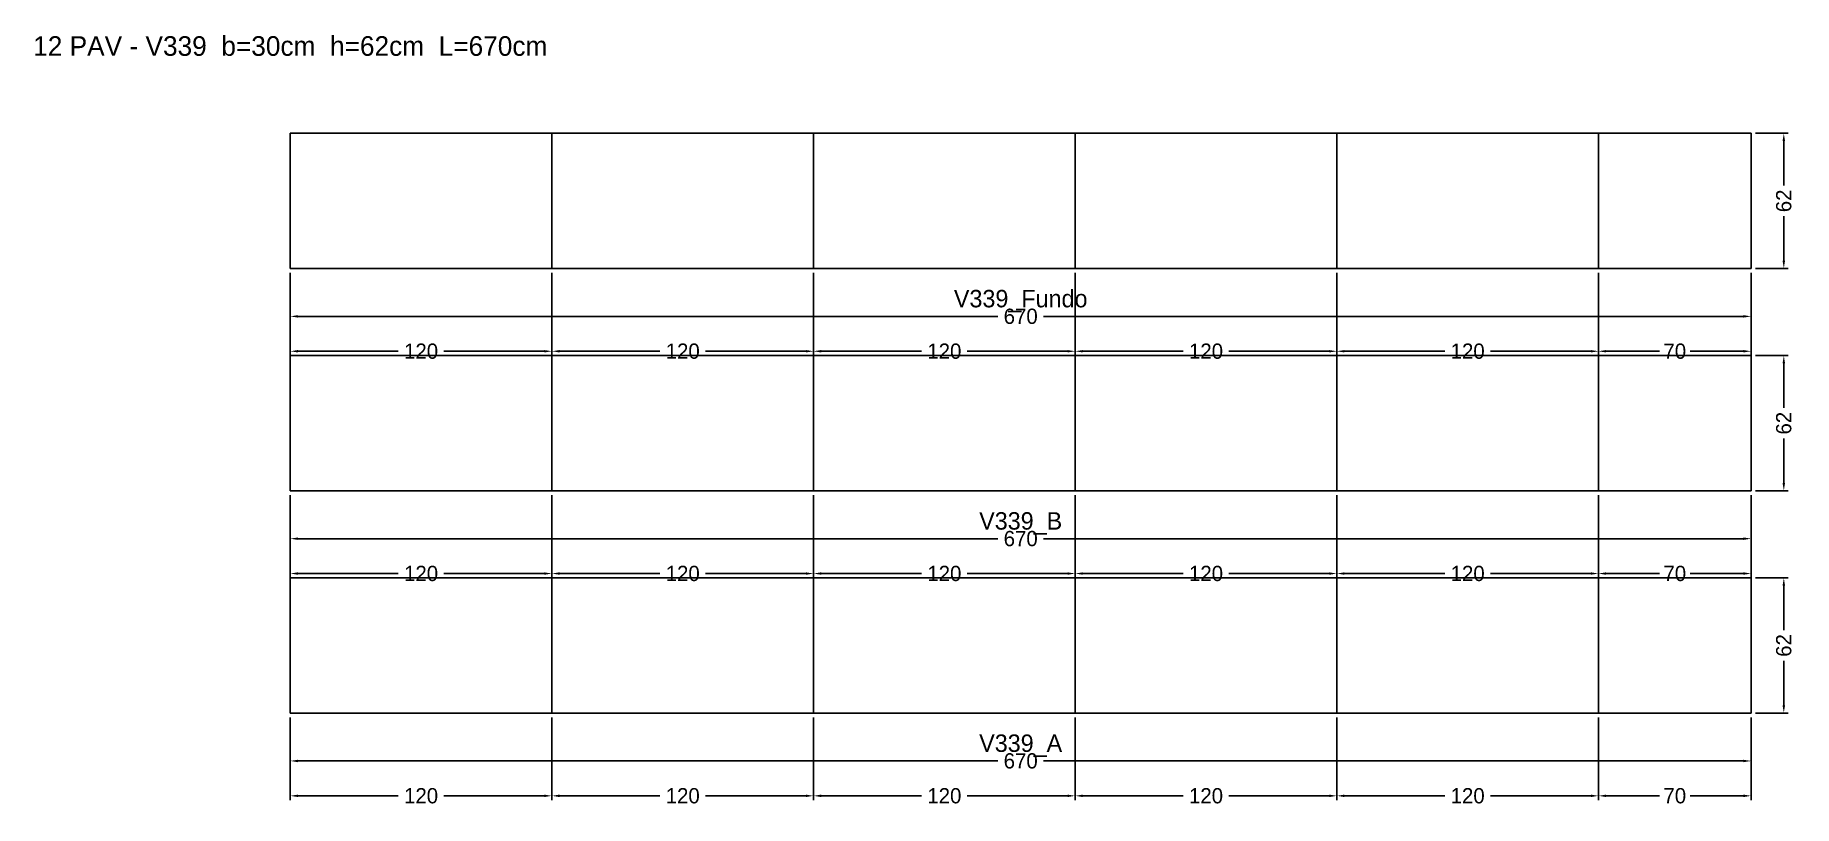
# Model space of a CAD drawing. Header units: metres. Extents: x -117 to 690, y -43 to 311.
import ezdxf

# ---------------------------------------------------------------- set-up
doc = ezdxf.new("R2010")
doc.units = ezdxf.units.M
for name, color, linetype in [('COTA', 3, 'Continuous'), ('NOMENCLATURA', 2, 'Continuous'), ('Paineis', 7, 'Continuous'), ('Texto Secao', 2, 'Continuous')]:
    doc.layers.add(name, color=color, linetype=linetype)
doc.dimstyles.new('COTA_VIG', dxfattribs={"dimtxt": 7, "dimasz": 3.5, "dimexe": 2, "dimexo": 2, "dimgap": 1.5, "dimtad": 1, "dimdec": 1, "dimcen": 2.5, "dimclrd": 3, "dimclre": 3, "dimclrt": 3, "dimazin": 3, "dimtfac": 1, "dimtmove": 0, "dimatfit": 3})

# ---------------------------------------------------------------- blocks, each defined once
blk = doc.blocks.new('_CLOSEDFILLED')
at = {"color": 0, "linetype": 'BYBLOCK'}
blk.add_solid([(-1, 0.16), (0, 0), (-1, -0.16)], dxfattribs=at)
blk = doc.blocks.new('*D1')
at = {"color": 3}
for p, q in [((0, -2), (0, -24)), ((670, -2), (670, -24)), ((3.5, -22), (324.5, -22)), ((345.5, -22), (666.5, -22))]:
    blk.add_line(p, q, dxfattribs=at)
at = {"layer": 'Defpoints'}
for p in [(0, 0), (670, 0), (0, -22)]:
    blk.add_point(p, dxfattribs=at)
at = {"layer": 'COTA', "color": 3, "xscale": 3.5, "yscale": 3.5, "rotation": 180}
blk.add_blockref('_CLOSEDFILLED', (0, -22), dxfattribs=at)
at = {"layer": 'COTA', "color": 3, "xscale": 3.5, "yscale": 3.5}
blk.add_blockref('_CLOSEDFILLED', (670, -22), dxfattribs=at)
at = {"layer": 'COTA', "color": 3, "insert": (335, -22), "char_height": 7, "attachment_point": 5}
blk.add_mtext('670', dxfattribs=at)
blk = doc.blocks.new('*D2')
at = {"color": 3}
for p, q in [((0, -2), (0, -40)), ((120, -2), (120, -40)), ((3.5, -38), (49.5, -38)), ((70.5, -38), (116.5, -38))]:
    blk.add_line(p, q, dxfattribs=at)
at = {"layer": 'Defpoints'}
for p in [(0, 0), (120, 0), (0, -38)]:
    blk.add_point(p, dxfattribs=at)
at = {"layer": 'COTA', "color": 3, "xscale": 3.5, "yscale": 3.5, "rotation": 180}
blk.add_blockref('_CLOSEDFILLED', (0, -38), dxfattribs=at)
at = {"layer": 'COTA', "color": 3, "xscale": 3.5, "yscale": 3.5}
blk.add_blockref('_CLOSEDFILLED', (120, -38), dxfattribs=at)
at = {"layer": 'COTA', "color": 3, "insert": (60, -38), "char_height": 7, "attachment_point": 5}
blk.add_mtext('120', dxfattribs=at)
blk = doc.blocks.new('*D3')
at = {"color": 3}
for p, q in [((120, -2), (120, -40)), ((240, -2), (240, -40)), ((123.5, -38), (169.5, -38)), ((190.5, -38), (236.5, -38))]:
    blk.add_line(p, q, dxfattribs=at)
at = {"layer": 'Defpoints'}
for p in [(120, 0), (240, 0), (120, -38)]:
    blk.add_point(p, dxfattribs=at)
at = {"layer": 'COTA', "color": 3, "xscale": 3.5, "yscale": 3.5, "rotation": 180}
blk.add_blockref('_CLOSEDFILLED', (120, -38), dxfattribs=at)
at = {"layer": 'COTA', "color": 3, "xscale": 3.5, "yscale": 3.5}
blk.add_blockref('_CLOSEDFILLED', (240, -38), dxfattribs=at)
at = {"layer": 'COTA', "color": 3, "insert": (180, -38), "char_height": 7, "attachment_point": 5}
blk.add_mtext('120', dxfattribs=at)
blk = doc.blocks.new('*D4')
at = {"color": 3}
for p, q in [((240, -2), (240, -40)), ((360, -2), (360, -40)), ((243.5, -38), (289.5, -38)), ((310.5, -38), (356.5, -38))]:
    blk.add_line(p, q, dxfattribs=at)
at = {"layer": 'Defpoints'}
for p in [(240, 0), (360, 0), (240, -38)]:
    blk.add_point(p, dxfattribs=at)
at = {"layer": 'COTA', "color": 3, "xscale": 3.5, "yscale": 3.5, "rotation": 180}
blk.add_blockref('_CLOSEDFILLED', (240, -38), dxfattribs=at)
at = {"layer": 'COTA', "color": 3, "xscale": 3.5, "yscale": 3.5}
blk.add_blockref('_CLOSEDFILLED', (360, -38), dxfattribs=at)
at = {"layer": 'COTA', "color": 3, "insert": (300, -38), "char_height": 7, "attachment_point": 5}
blk.add_mtext('120', dxfattribs=at)
blk = doc.blocks.new('*D5')
at = {"color": 3}
for p, q in [((360, -2), (360, -40)), ((480, -2), (480, -40)), ((363.5, -38), (409.5, -38)), ((430.5, -38), (476.5, -38))]:
    blk.add_line(p, q, dxfattribs=at)
at = {"layer": 'Defpoints'}
for p in [(360, 0), (480, 0), (360, -38)]:
    blk.add_point(p, dxfattribs=at)
at = {"layer": 'COTA', "color": 3, "xscale": 3.5, "yscale": 3.5, "rotation": 180}
blk.add_blockref('_CLOSEDFILLED', (360, -38), dxfattribs=at)
at = {"layer": 'COTA', "color": 3, "xscale": 3.5, "yscale": 3.5}
blk.add_blockref('_CLOSEDFILLED', (480, -38), dxfattribs=at)
at = {"layer": 'COTA', "color": 3, "insert": (420, -38), "char_height": 7, "attachment_point": 5}
blk.add_mtext('120', dxfattribs=at)
blk = doc.blocks.new('*D6')
at = {"color": 3}
for p, q in [((480, -2), (480, -40)), ((600, -2), (600, -40)), ((483.5, -38), (529.5, -38)), ((550.5, -38), (596.5, -38))]:
    blk.add_line(p, q, dxfattribs=at)
at = {"layer": 'Defpoints'}
for p in [(480, 0), (600, 0), (480, -38)]:
    blk.add_point(p, dxfattribs=at)
at = {"layer": 'COTA', "color": 3, "xscale": 3.5, "yscale": 3.5, "rotation": 180}
blk.add_blockref('_CLOSEDFILLED', (480, -38), dxfattribs=at)
at = {"layer": 'COTA', "color": 3, "xscale": 3.5, "yscale": 3.5}
blk.add_blockref('_CLOSEDFILLED', (600, -38), dxfattribs=at)
at = {"layer": 'COTA', "color": 3, "insert": (540, -38), "char_height": 7, "attachment_point": 5}
blk.add_mtext('120', dxfattribs=at)
blk = doc.blocks.new('*D7')
at = {"color": 3}
for p, q in [((600, -2), (600, -40)), ((670, -2), (670, -40)), ((603.5, -38), (628, -38)), ((642, -38), (666.5, -38))]:
    blk.add_line(p, q, dxfattribs=at)
at = {"layer": 'Defpoints'}
for p in [(600, 0), (670, 0), (600, -38)]:
    blk.add_point(p, dxfattribs=at)
at = {"layer": 'COTA', "color": 3, "xscale": 3.5, "yscale": 3.5, "rotation": 180}
blk.add_blockref('_CLOSEDFILLED', (600, -38), dxfattribs=at)
at = {"layer": 'COTA', "color": 3, "xscale": 3.5, "yscale": 3.5}
blk.add_blockref('_CLOSEDFILLED', (670, -38), dxfattribs=at)
at = {"layer": 'COTA', "color": 3, "insert": (635, -38), "char_height": 7, "attachment_point": 5}
blk.add_mtext('70', dxfattribs=at)
blk = doc.blocks.new('*D8')
at = {"color": 3}
for p, q in [((672, 62), (687, 62)), ((685, 38), (685, 58.5)), ((685, 3.5), (685, 24)), ((672, 0), (687, 0))]:
    blk.add_line(p, q, dxfattribs=at)
at = {"layer": 'Defpoints'}
for p in [(670, 62), (670, 0), (685, 0)]:
    blk.add_point(p, dxfattribs=at)
at = {"layer": 'COTA', "color": 3, "xscale": 3.5, "yscale": 3.5}
for p, rotation in [((685, 62), 90), ((685, 0), 270)]:
    blk.add_blockref('_CLOSEDFILLED', p, dxfattribs=dict(at, rotation=rotation))
at = {"layer": 'COTA', "color": 3, "insert": (685, 31), "char_height": 7, "attachment_point": 5, "rotation": 90}
blk.add_mtext('62', dxfattribs=at)
blk = doc.blocks.new('*D9')
at = {"color": 3}
for p, q in [((0, 100), (0, 78)), ((670, 100), (670, 78)), ((3.5, 80), (324.5, 80)), ((345.5, 80), (666.5, 80))]:
    blk.add_line(p, q, dxfattribs=at)
at = {"layer": 'Defpoints'}
for p in [(0, 102), (670, 102), (0, 80)]:
    blk.add_point(p, dxfattribs=at)
at = {"layer": 'COTA', "color": 3, "xscale": 3.5, "yscale": 3.5, "rotation": 180}
blk.add_blockref('_CLOSEDFILLED', (0, 80), dxfattribs=at)
at = {"layer": 'COTA', "color": 3, "xscale": 3.5, "yscale": 3.5}
blk.add_blockref('_CLOSEDFILLED', (670, 80), dxfattribs=at)
at = {"layer": 'COTA', "color": 3, "insert": (335, 80), "char_height": 7, "attachment_point": 5}
blk.add_mtext('670', dxfattribs=at)
blk = doc.blocks.new('*D10')
at = {"color": 3}
for p, q in [((0, 100), (0, 62)), ((120, 100), (120, 62)), ((3.5, 64), (49.5, 64)), ((70.5, 64), (116.5, 64))]:
    blk.add_line(p, q, dxfattribs=at)
at = {"layer": 'Defpoints'}
for p in [(0, 102), (120, 102), (0, 64)]:
    blk.add_point(p, dxfattribs=at)
at = {"layer": 'COTA', "color": 3, "xscale": 3.5, "yscale": 3.5, "rotation": 180}
blk.add_blockref('_CLOSEDFILLED', (0, 64), dxfattribs=at)
at = {"layer": 'COTA', "color": 3, "xscale": 3.5, "yscale": 3.5}
blk.add_blockref('_CLOSEDFILLED', (120, 64), dxfattribs=at)
at = {"layer": 'COTA', "color": 3, "insert": (60, 64), "char_height": 7, "attachment_point": 5}
blk.add_mtext('120', dxfattribs=at)
blk = doc.blocks.new('*D11')
at = {"color": 3}
for p, q in [((120, 100), (120, 62)), ((240, 100), (240, 62)), ((123.5, 64), (169.5, 64)), ((190.5, 64), (236.5, 64))]:
    blk.add_line(p, q, dxfattribs=at)
at = {"layer": 'Defpoints'}
for p in [(120, 102), (240, 102), (120, 64)]:
    blk.add_point(p, dxfattribs=at)
at = {"layer": 'COTA', "color": 3, "xscale": 3.5, "yscale": 3.5, "rotation": 180}
blk.add_blockref('_CLOSEDFILLED', (120, 64), dxfattribs=at)
at = {"layer": 'COTA', "color": 3, "xscale": 3.5, "yscale": 3.5}
blk.add_blockref('_CLOSEDFILLED', (240, 64), dxfattribs=at)
at = {"layer": 'COTA', "color": 3, "insert": (180, 64), "char_height": 7, "attachment_point": 5}
blk.add_mtext('120', dxfattribs=at)
blk = doc.blocks.new('*D12')
at = {"color": 3}
for p, q in [((240, 100), (240, 62)), ((360, 100), (360, 62)), ((243.5, 64), (289.5, 64)), ((310.5, 64), (356.5, 64))]:
    blk.add_line(p, q, dxfattribs=at)
at = {"layer": 'Defpoints'}
for p in [(240, 102), (360, 102), (240, 64)]:
    blk.add_point(p, dxfattribs=at)
at = {"layer": 'COTA', "color": 3, "xscale": 3.5, "yscale": 3.5, "rotation": 180}
blk.add_blockref('_CLOSEDFILLED', (240, 64), dxfattribs=at)
at = {"layer": 'COTA', "color": 3, "xscale": 3.5, "yscale": 3.5}
blk.add_blockref('_CLOSEDFILLED', (360, 64), dxfattribs=at)
at = {"layer": 'COTA', "color": 3, "insert": (300, 64), "char_height": 7, "attachment_point": 5}
blk.add_mtext('120', dxfattribs=at)
blk = doc.blocks.new('*D13')
at = {"color": 3}
for p, q in [((360, 100), (360, 62)), ((480, 100), (480, 62)), ((363.5, 64), (409.5, 64)), ((430.5, 64), (476.5, 64))]:
    blk.add_line(p, q, dxfattribs=at)
at = {"layer": 'Defpoints'}
for p in [(360, 102), (480, 102), (360, 64)]:
    blk.add_point(p, dxfattribs=at)
at = {"layer": 'COTA', "color": 3, "xscale": 3.5, "yscale": 3.5, "rotation": 180}
blk.add_blockref('_CLOSEDFILLED', (360, 64), dxfattribs=at)
at = {"layer": 'COTA', "color": 3, "xscale": 3.5, "yscale": 3.5}
blk.add_blockref('_CLOSEDFILLED', (480, 64), dxfattribs=at)
at = {"layer": 'COTA', "color": 3, "insert": (420, 64), "char_height": 7, "attachment_point": 5}
blk.add_mtext('120', dxfattribs=at)
blk = doc.blocks.new('*D14')
at = {"color": 3}
for p, q in [((480, 100), (480, 62)), ((600, 100), (600, 62)), ((483.5, 64), (529.5, 64)), ((550.5, 64), (596.5, 64))]:
    blk.add_line(p, q, dxfattribs=at)
at = {"layer": 'Defpoints'}
for p in [(480, 102), (600, 102), (480, 64)]:
    blk.add_point(p, dxfattribs=at)
at = {"layer": 'COTA', "color": 3, "xscale": 3.5, "yscale": 3.5, "rotation": 180}
blk.add_blockref('_CLOSEDFILLED', (480, 64), dxfattribs=at)
at = {"layer": 'COTA', "color": 3, "xscale": 3.5, "yscale": 3.5}
blk.add_blockref('_CLOSEDFILLED', (600, 64), dxfattribs=at)
at = {"layer": 'COTA', "color": 3, "insert": (540, 64), "char_height": 7, "attachment_point": 5}
blk.add_mtext('120', dxfattribs=at)
blk = doc.blocks.new('*D15')
at = {"color": 3}
for p, q in [((600, 100), (600, 62)), ((670, 100), (670, 62)), ((603.5, 64), (628, 64)), ((642, 64), (666.5, 64))]:
    blk.add_line(p, q, dxfattribs=at)
at = {"layer": 'Defpoints'}
for p in [(600, 102), (670, 102), (600, 64)]:
    blk.add_point(p, dxfattribs=at)
at = {"layer": 'COTA', "color": 3, "xscale": 3.5, "yscale": 3.5, "rotation": 180}
blk.add_blockref('_CLOSEDFILLED', (600, 64), dxfattribs=at)
at = {"layer": 'COTA', "color": 3, "xscale": 3.5, "yscale": 3.5}
blk.add_blockref('_CLOSEDFILLED', (670, 64), dxfattribs=at)
at = {"layer": 'COTA', "color": 3, "insert": (635, 64), "char_height": 7, "attachment_point": 5}
blk.add_mtext('70', dxfattribs=at)
blk = doc.blocks.new('*D16')
at = {"color": 3}
for p, q in [((672, 164), (687, 164)), ((685, 140), (685, 160.5)), ((685, 105.5), (685, 126)), ((672, 102), (687, 102))]:
    blk.add_line(p, q, dxfattribs=at)
at = {"layer": 'Defpoints'}
for p in [(670, 164), (670, 102), (685, 102)]:
    blk.add_point(p, dxfattribs=at)
at = {"layer": 'COTA', "color": 3, "xscale": 3.5, "yscale": 3.5}
for p, rotation in [((685, 164), 90), ((685, 102), 270)]:
    blk.add_blockref('_CLOSEDFILLED', p, dxfattribs=dict(at, rotation=rotation))
at = {"layer": 'COTA', "color": 3, "insert": (685, 133), "char_height": 7, "attachment_point": 5, "rotation": 90}
blk.add_mtext('62', dxfattribs=at)
blk = doc.blocks.new('*D17')
at = {"color": 3}
for p, q in [((0, 202), (0, 180)), ((670, 202), (670, 180)), ((3.5, 182), (324.5, 182)), ((345.5, 182), (666.5, 182))]:
    blk.add_line(p, q, dxfattribs=at)
at = {"layer": 'Defpoints'}
for p in [(0, 204), (670, 204), (0, 182)]:
    blk.add_point(p, dxfattribs=at)
at = {"layer": 'COTA', "color": 3, "xscale": 3.5, "yscale": 3.5, "rotation": 180}
blk.add_blockref('_CLOSEDFILLED', (0, 182), dxfattribs=at)
at = {"layer": 'COTA', "color": 3, "xscale": 3.5, "yscale": 3.5}
blk.add_blockref('_CLOSEDFILLED', (670, 182), dxfattribs=at)
at = {"layer": 'COTA', "color": 3, "insert": (335, 182), "char_height": 7, "attachment_point": 5}
blk.add_mtext('670', dxfattribs=at)
blk = doc.blocks.new('*D18')
at = {"color": 3}
for p, q in [((0, 202), (0, 164)), ((120, 202), (120, 164)), ((3.5, 166), (49.5, 166)), ((70.5, 166), (116.5, 166))]:
    blk.add_line(p, q, dxfattribs=at)
at = {"layer": 'Defpoints'}
for p in [(0, 204), (120, 204), (0, 166)]:
    blk.add_point(p, dxfattribs=at)
at = {"layer": 'COTA', "color": 3, "xscale": 3.5, "yscale": 3.5, "rotation": 180}
blk.add_blockref('_CLOSEDFILLED', (0, 166), dxfattribs=at)
at = {"layer": 'COTA', "color": 3, "xscale": 3.5, "yscale": 3.5}
blk.add_blockref('_CLOSEDFILLED', (120, 166), dxfattribs=at)
at = {"layer": 'COTA', "color": 3, "insert": (60, 166), "char_height": 7, "attachment_point": 5}
blk.add_mtext('120', dxfattribs=at)
blk = doc.blocks.new('*D19')
at = {"color": 3}
for p, q in [((120, 202), (120, 164)), ((240, 202), (240, 164)), ((123.5, 166), (169.5, 166)), ((190.5, 166), (236.5, 166))]:
    blk.add_line(p, q, dxfattribs=at)
at = {"layer": 'Defpoints'}
for p in [(120, 204), (240, 204), (120, 166)]:
    blk.add_point(p, dxfattribs=at)
at = {"layer": 'COTA', "color": 3, "xscale": 3.5, "yscale": 3.5, "rotation": 180}
blk.add_blockref('_CLOSEDFILLED', (120, 166), dxfattribs=at)
at = {"layer": 'COTA', "color": 3, "xscale": 3.5, "yscale": 3.5}
blk.add_blockref('_CLOSEDFILLED', (240, 166), dxfattribs=at)
at = {"layer": 'COTA', "color": 3, "insert": (180, 166), "char_height": 7, "attachment_point": 5}
blk.add_mtext('120', dxfattribs=at)
blk = doc.blocks.new('*D20')
at = {"color": 3}
for p, q in [((240, 202), (240, 164)), ((360, 202), (360, 164)), ((243.5, 166), (289.5, 166)), ((310.5, 166), (356.5, 166))]:
    blk.add_line(p, q, dxfattribs=at)
at = {"layer": 'Defpoints'}
for p in [(240, 204), (360, 204), (240, 166)]:
    blk.add_point(p, dxfattribs=at)
at = {"layer": 'COTA', "color": 3, "xscale": 3.5, "yscale": 3.5, "rotation": 180}
blk.add_blockref('_CLOSEDFILLED', (240, 166), dxfattribs=at)
at = {"layer": 'COTA', "color": 3, "xscale": 3.5, "yscale": 3.5}
blk.add_blockref('_CLOSEDFILLED', (360, 166), dxfattribs=at)
at = {"layer": 'COTA', "color": 3, "insert": (300, 166), "char_height": 7, "attachment_point": 5}
blk.add_mtext('120', dxfattribs=at)
blk = doc.blocks.new('*D21')
at = {"color": 3}
for p, q in [((360, 202), (360, 164)), ((480, 202), (480, 164)), ((363.5, 166), (409.5, 166)), ((430.5, 166), (476.5, 166))]:
    blk.add_line(p, q, dxfattribs=at)
at = {"layer": 'Defpoints'}
for p in [(360, 204), (480, 204), (360, 166)]:
    blk.add_point(p, dxfattribs=at)
at = {"layer": 'COTA', "color": 3, "xscale": 3.5, "yscale": 3.5, "rotation": 180}
blk.add_blockref('_CLOSEDFILLED', (360, 166), dxfattribs=at)
at = {"layer": 'COTA', "color": 3, "xscale": 3.5, "yscale": 3.5}
blk.add_blockref('_CLOSEDFILLED', (480, 166), dxfattribs=at)
at = {"layer": 'COTA', "color": 3, "insert": (420, 166), "char_height": 7, "attachment_point": 5}
blk.add_mtext('120', dxfattribs=at)
blk = doc.blocks.new('*D22')
at = {"color": 3}
for p, q in [((480, 202), (480, 164)), ((600, 202), (600, 164)), ((483.5, 166), (529.5, 166)), ((550.5, 166), (596.5, 166))]:
    blk.add_line(p, q, dxfattribs=at)
at = {"layer": 'Defpoints'}
for p in [(480, 204), (600, 204), (480, 166)]:
    blk.add_point(p, dxfattribs=at)
at = {"layer": 'COTA', "color": 3, "xscale": 3.5, "yscale": 3.5, "rotation": 180}
blk.add_blockref('_CLOSEDFILLED', (480, 166), dxfattribs=at)
at = {"layer": 'COTA', "color": 3, "xscale": 3.5, "yscale": 3.5}
blk.add_blockref('_CLOSEDFILLED', (600, 166), dxfattribs=at)
at = {"layer": 'COTA', "color": 3, "insert": (540, 166), "char_height": 7, "attachment_point": 5}
blk.add_mtext('120', dxfattribs=at)
blk = doc.blocks.new('*D23')
at = {"color": 3}
for p, q in [((600, 202), (600, 164)), ((670, 202), (670, 164)), ((603.5, 166), (628, 166)), ((642, 166), (666.5, 166))]:
    blk.add_line(p, q, dxfattribs=at)
at = {"layer": 'Defpoints'}
for p in [(600, 204), (670, 204), (600, 166)]:
    blk.add_point(p, dxfattribs=at)
at = {"layer": 'COTA', "color": 3, "xscale": 3.5, "yscale": 3.5, "rotation": 180}
blk.add_blockref('_CLOSEDFILLED', (600, 166), dxfattribs=at)
at = {"layer": 'COTA', "color": 3, "xscale": 3.5, "yscale": 3.5}
blk.add_blockref('_CLOSEDFILLED', (670, 166), dxfattribs=at)
at = {"layer": 'COTA', "color": 3, "insert": (635, 166), "char_height": 7, "attachment_point": 5}
blk.add_mtext('70', dxfattribs=at)
blk = doc.blocks.new('*D24')
at = {"color": 3}
for p, q in [((672, 266), (687, 266)), ((685, 242), (685, 262.5)), ((685, 207.5), (685, 228)), ((672, 204), (687, 204))]:
    blk.add_line(p, q, dxfattribs=at)
at = {"layer": 'Defpoints'}
for p in [(670, 266), (670, 204), (685, 204)]:
    blk.add_point(p, dxfattribs=at)
at = {"layer": 'COTA', "color": 3, "xscale": 3.5, "yscale": 3.5}
for p, rotation in [((685, 266), 90), ((685, 204), 270)]:
    blk.add_blockref('_CLOSEDFILLED', p, dxfattribs=dict(at, rotation=rotation))
at = {"layer": 'COTA', "color": 3, "insert": (685, 235), "char_height": 7, "attachment_point": 5, "rotation": 90}
blk.add_mtext('62', dxfattribs=at)

msp = doc.modelspace()

# ---------------------------------------------------------------- linework, layer by layer
at = {"layer": 'Paineis'}
for points in [[(0, 204), (120, 204), (120, 266), (0, 266)], [(120, 204), (240, 204), (240, 266), (120, 266)], [(240, 204), (360, 204), (360, 266), (240, 266)], [(360, 204), (480, 204), (480, 266), (360, 266)], [(480, 204), (600, 204), (600, 266), (480, 266)], [(600, 204), (670, 204), (670, 266), (600, 266)], [(0, 102), (120, 102), (120, 164), (0, 164)], [(120, 102), (240, 102), (240, 164), (120, 164)], [(240, 102), (360, 102), (360, 164), (240, 164)], [(360, 102), (480, 102), (480, 164), (360, 164)], [(480, 102), (600, 102), (600, 164), (480, 164)], [(600, 102), (670, 102), (670, 164), (600, 164)], [(0, 0), (120, 0), (120, 62), (0, 62)], [(120, 0), (240, 0), (240, 62), (120, 62)], [(240, 0), (360, 0), (360, 62), (240, 62)], [(360, 0), (480, 0), (480, 62), (360, 62)], [(480, 0), (600, 0), (600, 62), (480, 62)], [(600, 0), (670, 0), (670, 62), (600, 62)]]:
    msp.add_lwpolyline(points, close=True, dxfattribs=at)

# ---------------------------------------------------------------- texts
at = {"layer": 'NOMENCLATURA', "insert": (0, 306), "char_height": 9, "width": 690, "attachment_point": 5}
msp.add_mtext('12 PAV - V339  b=30cm  h=62cm  L=670cm', dxfattribs=at)
at = {"layer": 'Texto Secao', "char_height": 8, "width": 690, "attachment_point": 5}
for s, insert in [('V339_Fundo', (335, 189)), ('V339_B', (335, 87)), ('V339_A', (335, -15))]:
    msp.add_mtext(s, dxfattribs=dict(at, insert=insert))

# ---------------------------------------------------------------- dimensions: what is measured, and where the dimension line sits
at = {"layer": 'COTA'}
for base, p1, p2, picture, middle in [((685, 204), (670, 204), (670, 266), '*D24', (685, 235)), ((685, 102), (670, 102), (670, 164), '*D16', (685, 133)), ((685, 0), (670, 0), (670, 62), '*D8', (685, 31))]:
    dim = msp.add_linear_dim(base=base, p1=p1, p2=p2, angle=90, dimstyle='COTA_VIG', dxfattribs=at)
    dim.commit()
    dim.dimension.update_dxf_attribs({"geometry": picture, "text_midpoint": middle})
for base, p1, p2, picture, middle in [((0, 182), (0, 204), (670, 204), '*D17', (335, 182)), ((0, 166), (0, 204), (120, 204), '*D18', (60, 166)), ((120, 166), (120, 204), (240, 204), '*D19', (180, 166)), ((240, 166), (240, 204), (360, 204), '*D20', (300, 166)), ((360, 166), (360, 204), (480, 204), '*D21', (420, 166)), ((480, 166), (480, 204), (600, 204), '*D22', (540, 166)), ((600, 166), (600, 204), (670, 204), '*D23', (635, 166)), ((0, 80), (0, 102), (670, 102), '*D9', (335, 80)), ((0, 64), (0, 102), (120, 102), '*D10', (60, 64)), ((120, 64), (120, 102), (240, 102), '*D11', (180, 64)), ((240, 64), (240, 102), (360, 102), '*D12', (300, 64)), ((360, 64), (360, 102), (480, 102), '*D13', (420, 64)), ((480, 64), (480, 102), (600, 102), '*D14', (540, 64)), ((600, 64), (600, 102), (670, 102), '*D15', (635, 64)), ((0, -22), (0, 0), (670, 0), '*D1', (335, -22)), ((0, -38), (0, 0), (120, 0), '*D2', (60, -38)), ((120, -38), (120, 0), (240, 0), '*D3', (180, -38)), ((240, -38), (240, 0), (360, 0), '*D4', (300, -38)), ((360, -38), (360, 0), (480, 0), '*D5', (420, -38)), ((480, -38), (480, 0), (600, 0), '*D6', (540, -38)), ((600, -38), (600, 0), (670, 0), '*D7', (635, -38))]:
    dim = msp.add_linear_dim(base=base, p1=p1, p2=p2, dimstyle='COTA_VIG', dxfattribs=at)
    dim.commit()
    dim.dimension.update_dxf_attribs({"geometry": picture, "text_midpoint": middle})

doc.saveas('drawing.dxf')
